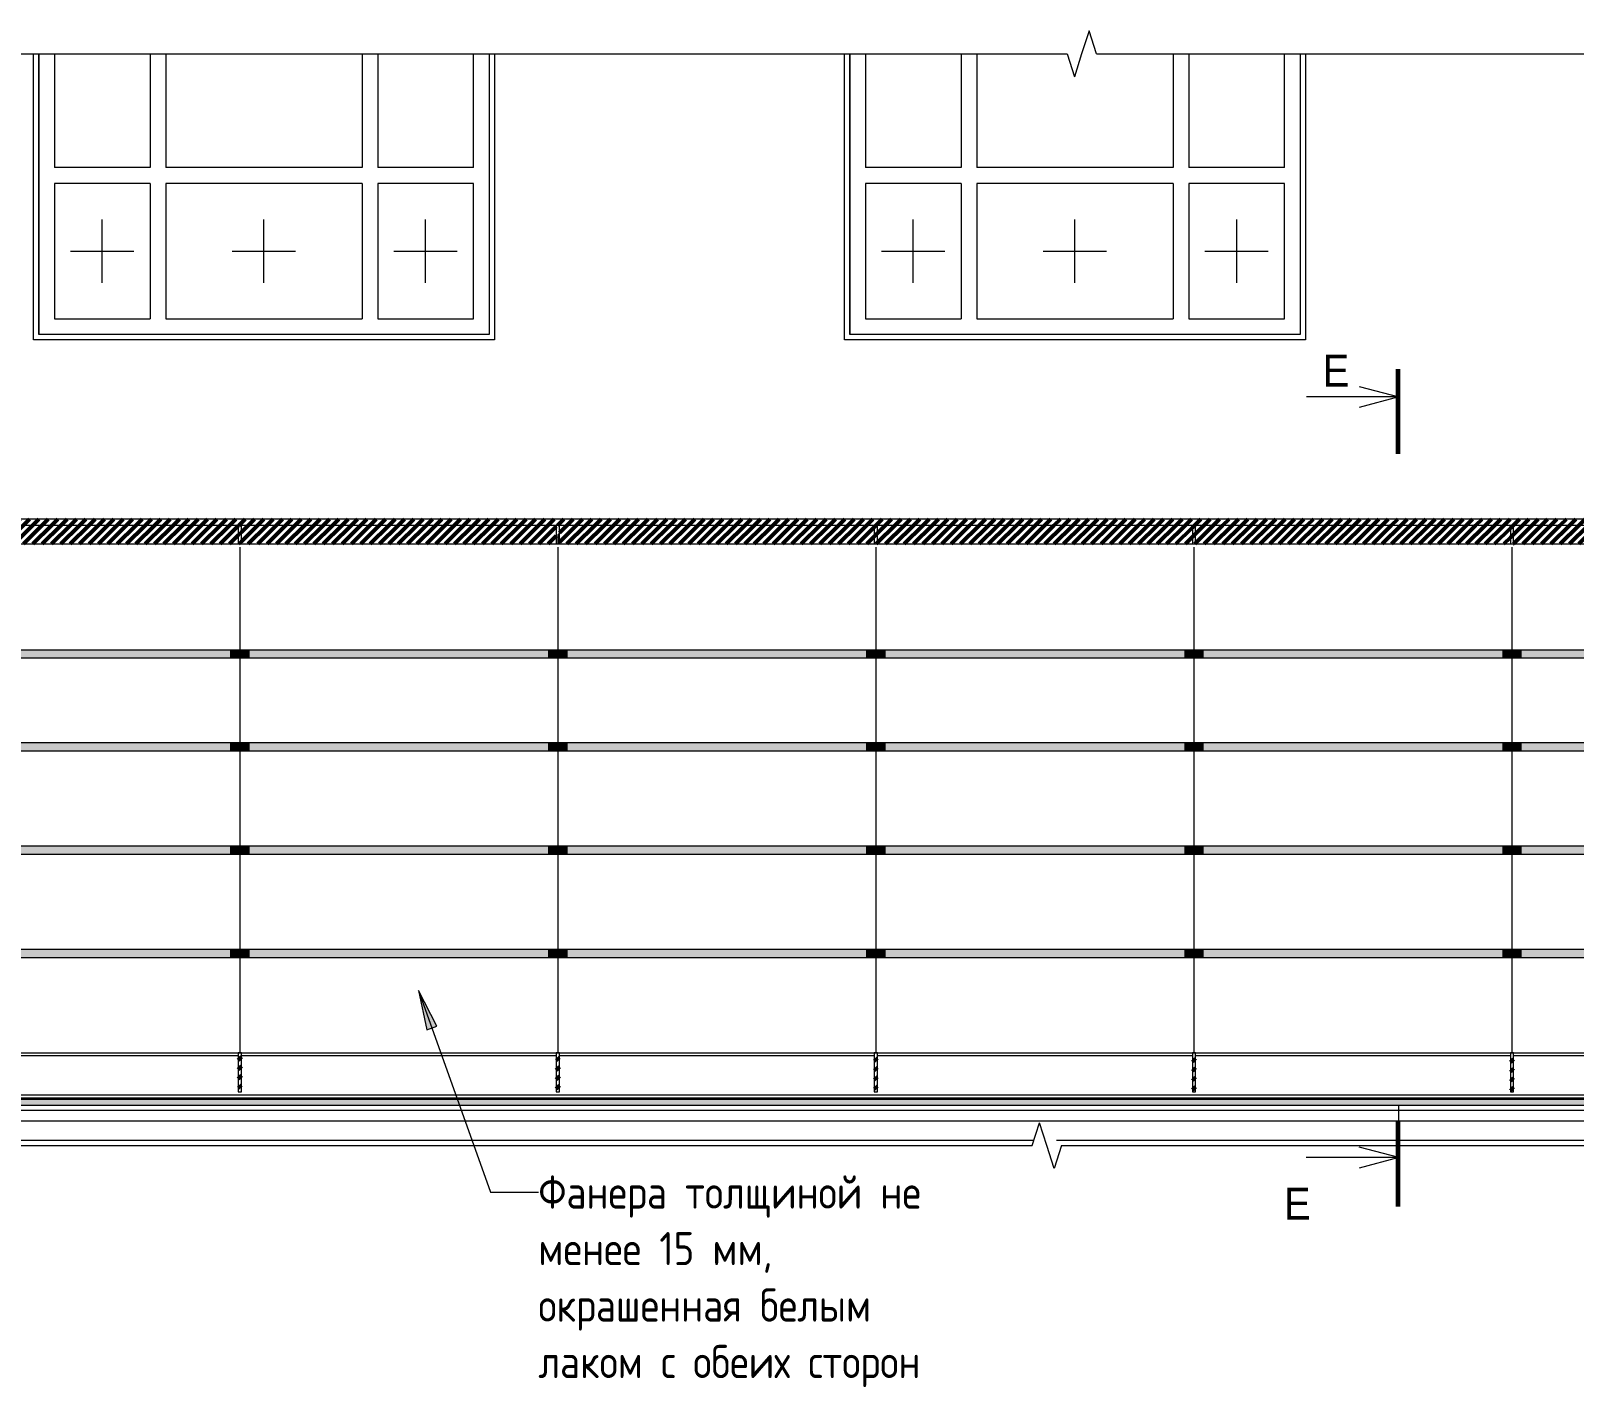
# Model space of a CAD drawing. Header units: millimetres. Extents: x 706 to 61221, y -16940 to 17865.
# Drawn here: x 45450 to 51273, y -4001 to 1116 of the extents above; entities that cross this region are included whole.
import ezdxf

# ---------------------------------------------------------------- set-up
doc = ezdxf.new("R2010")
doc.units = ezdxf.units.MM
doc.linetypes.add('ADSK_Штриховая_ш2 п1', pattern=[3, 2, -1])
for name, color, linetype, lineweight in [('Аннотация', 7, 'Continuous', 20), ('Окна', 7, 'Continuous', 9), ('Окна открывание', 7, 'ADSK_Штриховая_ш2 п1', 9), ('Перекрытие', 7, 'Continuous', 20), ('Стены внутренние', 7, 'Continuous', 20), ('Стены наружные', 7, 'Continuous', 20), ('Узлы', 7, 'Continuous', 20)]:
    doc.layers.add(name, color=color, linetype=linetype, lineweight=lineweight)
doc.layers.add('Линии', color=7, linetype='Continuous', lineweight=9, true_color=0x00a600)
doc.styles.add('Arial', font='arial.ttf', dxfattribs={"width": 0.9, "height": 120})
doc.styles.add('GOST Common_7', font='GOST_Common.ttf', dxfattribs={"width": 0.9, "height": 125})
pattern_1 = [(45, (48351.84, 7590), (-17.67767, 17.67767), [])]

# ---------------------------------------------------------------- blocks, each defined once
blk = doc.blocks.new('окно трехпол с фрамугой - 1700-2240_h___нов_ ок-11-2160953-П-6')
at = {"layer": 'Окна'}
for p, q in [((31127.5, 1029.3), (31127.5, -30)), ((31127.5, -30), (31127.5, 1029.3)), ((31187.5, 1029.3), (31187.5, 600)), ((31547.5, 1029.3), (31547.5, 600)), ((31607.5, 1029.3), (31607.5, 600)), ((32347.5, 1029.3), (32347.5, 600)), ((32407.5, 1029.3), (32407.5, 600)), ((32767.5, 600), (32767.5, 1029.3)), ((32827.5, 1029.3), (32827.5, -30)), ((32827.5, 1029.3), (32827.5, -30)), ((31547.5, 600), (31187.5, 600)), ((32347.5, 600), (31607.5, 600)), ((32767.5, 600), (32407.5, 600)), ((31187.5, 540), (31187.5, 30)), ((31547.5, 540), (31187.5, 540)), ((31547.5, 540), (31547.5, 30)), ((31607.5, 540), (31607.5, 30)), ((32347.5, 540), (31607.5, 540)), ((32347.5, 540), (32347.5, 30)), ((32407.5, 540), (32407.5, 30)), ((32767.5, 540), (32407.5, 540)), ((32767.5, 30), (32767.5, 540)), ((31187.5, 30), (31547.5, 30)), ((31607.5, 30), (32347.5, 30)), ((32407.5, 30), (32767.5, 30)), ((32827.5, -30), (31127.5, -30)), ((32827.5, -30), (31127.5, -30))]:
    blk.add_line(p, q, dxfattribs=at)
at = {"layer": 'Окна открывание'}
for p, q in [((31367.5, 165), (31367.5, 405)), ((31977.5, 165), (31977.5, 405)), ((32587.5, 165), (32587.5, 405)), ((31247.5, 285), (31487.5, 285)), ((31857.5, 285), (32097.5, 285)), ((32467.5, 285), (32707.5, 285))]:
    blk.add_line(p, q, dxfattribs=at)
blk = doc.blocks.new('окно трехпол с фрамугой - 1700-2240_h___нов_ ок43_противопож-6940656-П-6')
at = {"layer": 'Окна'}
for p, q in [((28067.5, 1029.3), (28067.5, -30)), ((28067.5, -30), (28067.5, 1029.3)), ((28127.5, 1029.3), (28127.5, 600)), ((28487.5, 1029.3), (28487.5, 600)), ((28547.5, 1029.3), (28547.5, 600)), ((29287.5, 1029.3), (29287.5, 600)), ((29347.5, 1029.3), (29347.5, 600)), ((29707.5, 600), (29707.5, 1029.3)), ((29767.5, 1029.3), (29767.5, -30)), ((29767.5, 1029.3), (29767.5, -30)), ((28487.5, 600), (28127.5, 600)), ((29287.5, 600), (28547.5, 600)), ((29707.5, 600), (29347.5, 600)), ((28127.5, 540), (28127.5, 30)), ((28487.5, 540), (28127.5, 540)), ((28487.5, 540), (28487.5, 30)), ((28547.5, 540), (28547.5, 30)), ((29287.5, 540), (28547.5, 540)), ((29287.5, 540), (29287.5, 30)), ((29347.5, 540), (29347.5, 30)), ((29707.5, 540), (29347.5, 540)), ((29707.5, 30), (29707.5, 540)), ((28127.5, 30), (28487.5, 30)), ((28547.5, 30), (29287.5, 30)), ((29347.5, 30), (29707.5, 30)), ((29767.5, -30), (28067.5, -30)), ((29767.5, -30), (28067.5, -30))]:
    blk.add_line(p, q, dxfattribs=at)
at = {"layer": 'Окна открывание'}
for p, q in [((28307.5, 165), (28307.5, 405)), ((28917.5, 165), (28917.5, 405)), ((29527.5, 165), (29527.5, 405)), ((28187.5, 285), (28427.5, 285)), ((28797.5, 285), (29037.5, 285)), ((29407.5, 285), (29647.5, 285))]:
    blk.add_line(p, q, dxfattribs=at)
blk = doc.blocks.new('ADSK_Обрыв_Линия - По умолчанию-5872681-П-6')
at = {"layer": 'Узлы'}
for p, q in [((20102.5, 1029.3), (31947.5, 1029.3)), ((32058.8, 1029.3), (43658.8, 1029.3))]:
    blk.add_line(p, q, dxfattribs=at)
blk = doc.blocks.new('ADSK_Обрыв_Линия - По умолчанию-5872857-П-6')
at = {"layer": 'Узлы'}
for p, q in [((20082.5, -3090), (31815.7, -3090)), ((31927, -3090), (43658.8, -3090))]:
    blk.add_line(p, q, dxfattribs=at)

msp = doc.modelspace()

# ---------------------------------------------------------------- hatches: boundary and pattern name
at = {"layer": 'Аннотация', "lineweight": 9}
msp.add_hatch(color=256, dxfattribs=at).paths.add_polyline_path([(46912.301, -2505.048), (46944.127, -2652.957), (46981.324, -2639.68)])
at = {"layer": 'Перекрытие', "lineweight": 9}
h = msp.add_hatch(dxfattribs=at)
h.set_pattern_fill('FP_20', color=256, style=0, pattern_type=2)
h.set_pattern_definition([(0, (48351.84, 7590), (0, 62.475), []), (315, (48351.84, 7590), (62.475, 0.00071), [88.353, -88.353]), (45, (48351.84, 7590), (62.475, 0.00071), [88.353, -88.353])])
h.paths.add_polyline_path([(57122.978, -2938), (60762.294, -2938), (60761.925, -2914), (37475.569, -2914), (37475.569, -2938), (55583.357, -2938)])
at = {"layer": 'Узлы', "lineweight": 50, "true_color": 0xc29f78}
h = msp.add_hatch(dxfattribs=at)
h.set_pattern_fill('FP_23', color=33, style=0, pattern_type=2)
h.set_pattern_definition(pattern_1)
h.paths.add_polyline_path([(41430.569, -750), (60049.293, -750), (60049.064, -726), (41430.569, -726)])
h = msp.add_hatch(dxfattribs=at)
h.set_pattern_fill('FP_23', color=33, style=0, pattern_type=2)
h.set_pattern_definition(pattern_1)
h.paths.add_polyline_path([(50964.493, -820), (51032.436, -820), (51032.436, -750), (49844.436, -750), (49844.436, -820), (50194.682, -820)])
h.paths.add_polyline_path([(60017.436, -820), (60017.436, -750), (59444.436, -750), (59444.436, -820)])
h.paths.add_polyline_path([(41726.764, -820), (42632.436, -820), (42632.436, -750), (41444.436, -750), (41444.436, -820)])
h.paths.add_polyline_path([(59432.436, -820), (59432.411, -750), (58244.436, -750), (58244.436, -820), (59432.411, -820)])
h.paths.add_polyline_path([(42644.436, -820), (43832.436, -820), (43832.436, -750), (42644.436, -750)])
h.paths.add_polyline_path([(58232.436, -820), (58232.436, -750), (57044.436, -750), (57044.436, -820), (57892.789, -820)])
h.paths.add_polyline_path([(43844.436, -820), (45032.436, -820), (45032.436, -750), (43844.436, -750)])
h.paths.add_polyline_path([(57032.436, -820), (57032.436, -750), (55844.436, -750), (55844.436, -820), (56353.168, -820)])
h.paths.add_polyline_path([(45044.436, -820), (46232.436, -820), (46232.436, -750), (45044.436, -750)])
h.paths.add_polyline_path([(55832.436, -820), (55832.436, -750), (54644.436, -750), (54644.436, -820), (55583.357, -820)])
h.paths.add_polyline_path([(46244.436, -820), (47432.436, -820), (47432.436, -750), (46244.436, -750)])
h.paths.add_polyline_path([(54632.436, -820), (54632.436, -750), (53444.436, -750), (53444.436, -820), (54043.736, -820)])
h.paths.add_polyline_path([(47444.436, -820), (48632.436, -820), (48632.436, -750), (47444.436, -750)])
h.paths.add_polyline_path([(53432.436, -820), (53432.436, -750), (52244.436, -750), (52244.436, -820), (53273.925, -820)])
h.paths.add_polyline_path([(48644.436, -820), (49832.436, -820), (49832.436, -750), (48644.436, -750)])
h.paths.add_polyline_path([(52232.436, -820), (52232.436, -750), (51044.436, -750), (51044.436, -820), (51734.304, -820)])
h = msp.add_hatch(dxfattribs=at)
h.set_pattern_fill('FP_23', color=33, style=0, pattern_type=2)
h.set_pattern_definition(pattern_1)
h.paths.add_polyline_path([(46244.436, -820), (46244.436, -750), (46232.436, -750), (46232.436, -820)])
at = {"layer": 'Узлы', "lineweight": 9}
h = msp.add_hatch(dxfattribs=at)
h.set_pattern_fill('FP_24', color=256, style=0, pattern_type=2)
h.set_pattern_definition([(45, (48351.84, 7590), (0, 317.4994), [33.676, -190.83]), (0, (48375.65, 7613.81), (158.75, 158.75), [79.375, -238.125]), (315, (48455.03, 7613.81), (317.4994, 0), [33.676, -190.83]), (225, (48478.84, 7590), (0, -317.4994), [33.676, -190.83]), (0, (48375.65, 7566.19), (158.75, 158.75), [79.375, -238.125]), (315, (48351.84, 7590), (317.4994, 0), [33.676, -190.83]), (90, (48550.28, 7550.31), (-158.75, 158.75), [79.375, -238.125]), (45, (48550.28, 7629.69), (0, 317.4994), [33.676, -190.83]), (45, (48574.1, 7526.5), (0, 317.4994), [33.676, -190.83]), (90, (48597.9, 7550.31), (-158.75, 158.75), [79.375, -238.125]), (315, (48550.28, 7550.31), (317.4994, 0), [33.676, -190.83]), (315, (48574.1, 7653.5), (317.4994, 0), [33.676, -190.83])])
h.paths.add_polyline_path([(47432.436, -820), (47444.436, -820), (47444.436, -750), (47432.436, -750)])
at = {"layer": 'Узлы', "lineweight": 50, "true_color": 0xc29f78}
h = msp.add_hatch(dxfattribs=at)
h.set_pattern_fill('FP_23', color=33, style=0, pattern_type=2)
h.set_pattern_definition(pattern_1)
h.paths.add_polyline_path([(48632.436, -820), (48644.436, -820), (48644.436, -750), (48632.436, -750)])
h = msp.add_hatch(dxfattribs=at)
h.set_pattern_fill('FP_23', color=33, style=0, pattern_type=2)
h.set_pattern_definition(pattern_1)
h.paths.add_polyline_path([(49844.436, -820), (49844.436, -750), (49832.436, -750), (49832.436, -820)])
h = msp.add_hatch(dxfattribs=at)
h.set_pattern_fill('FP_23', color=33, style=0, pattern_type=2)
h.set_pattern_definition(pattern_1)
h.paths.add_polyline_path([(51044.436, -820), (51044.436, -750), (51032.436, -750), (51032.436, -820)])
at = {"layer": 'Узлы'}
h = msp.add_hatch(color=256, dxfattribs=at)
h.paths.add_polyline_path([(49873.436, -1250), (51003.436, -1250), (51003.436, -1220), (49873.436, -1220)])
h.paths.add_polyline_path([(41726.764, -1250), (42603.436, -1250), (42603.436, -1220), (41473.436, -1220), (41473.436, -1250)])
h.paths.add_polyline_path([(60023.436, -1250), (60023.436, -1220), (59473.436, -1220), (59473.436, -1250)])
h.paths.add_polyline_path([(59403.436, -1250), (59403.436, -1220), (58273.436, -1220), (58273.436, -1250), (58662.6, -1250)])
h.paths.add_polyline_path([(42673.436, -1250), (43803.436, -1250), (43803.436, -1220), (42673.436, -1220)])
h.paths.add_polyline_path([(58203.436, -1250), (58203.436, -1220), (57073.436, -1220), (57073.436, -1250), (57122.978, -1250)])
h.paths.add_polyline_path([(43873.436, -1250), (45003.436, -1250), (45003.436, -1220), (43873.436, -1220)])
h.paths.add_polyline_path([(57003.436, -1250), (57003.436, -1220), (55873.436, -1220), (55873.436, -1250)])
h.paths.add_polyline_path([(55803.436, -1250), (55803.436, -1220), (54673.436, -1220), (54673.436, -1250), (55583.357, -1250)])
h.paths.add_polyline_path([(45073.436, -1250), (46203.436, -1250), (46203.436, -1220), (45073.436, -1220)])
h.paths.add_polyline_path([(54288.924, -1250), (54603.436, -1250), (54603.436, -1220), (53473.436, -1220), (53473.436, -1250)])
h.paths.add_polyline_path([(46273.436, -1250), (47403.436, -1250), (47403.436, -1220), (46273.436, -1220), (46273.436, -1244.288)])
h.paths.add_polyline_path([(53403.436, -1250), (53403.436, -1220), (52273.436, -1220), (52273.436, -1250), (52504.114, -1250)])
h.paths.add_polyline_path([(47473.436, -1250), (48603.436, -1250), (48603.436, -1220), (47473.436, -1220)])
h.paths.add_polyline_path([(48673.436, -1250), (49803.436, -1250), (49803.436, -1220), (48673.436, -1220)])
h.paths.add_polyline_path([(52203.436, -1250), (52203.436, -1220), (51073.436, -1220), (51073.436, -1250)])
at = {"layer": 'Узлы', "true_color": 0xffffff}
for points in [[(46273.436, -1250), (46273.436, -1220), (46203.436, -1220), (46203.436, -1250), (46254.369, -1250)], [(47473.436, -1250), (47473.436, -1220), (47403.436, -1220), (47403.436, -1250)], [(48673.436, -1250), (48673.436, -1220), (48603.436, -1220), (48603.436, -1250)], [(49873.436, -1250), (49873.436, -1220), (49803.436, -1220), (49803.436, -1250)], [(51073.436, -1250), (51073.436, -1220), (51003.436, -1220), (51003.436, -1250)], [(46273.436, -1600), (46273.436, -1570), (46203.436, -1570), (46203.436, -1600)], [(47473.436, -1600), (47473.436, -1570), (47403.436, -1570), (47403.436, -1600)], [(48673.436, -1600), (48673.436, -1570), (48603.436, -1570), (48603.436, -1600)], [(49803.436, -1600), (49873.436, -1600), (49873.436, -1570), (49803.436, -1570)], [(51073.436, -1600), (51073.436, -1570), (51003.436, -1570), (51003.436, -1600)], [(46273.436, -1990), (46273.436, -1960), (46203.436, -1960), (46203.436, -1990)], [(47403.436, -1990), (47473.436, -1990), (47473.436, -1960), (47403.436, -1960)], [(48673.436, -1990), (48673.436, -1960), (48603.436, -1960), (48603.436, -1990)], [(49873.436, -1990), (49873.436, -1960), (49803.436, -1960), (49803.436, -1990)], [(51073.436, -1990), (51073.436, -1960), (51003.436, -1960), (51003.436, -1990)], [(46273.436, -2380), (46273.436, -2350), (46203.436, -2350), (46203.436, -2380)], [(47473.436, -2380), (47473.436, -2350), (47403.436, -2350), (47403.436, -2380)], [(48673.436, -2380), (48673.436, -2350), (48603.436, -2350), (48603.436, -2380)], [(49873.436, -2380), (49873.436, -2350), (49803.436, -2350), (49803.436, -2380)], [(51073.436, -2380), (51073.436, -2350), (51003.436, -2350), (51003.436, -2380)]]:
    msp.add_hatch(color=7, dxfattribs=at).paths.add_polyline_path(points)
at = {"layer": 'Узлы'}
h = msp.add_hatch(color=256, dxfattribs=at)
h.paths.add_polyline_path([(51003.436, -1600), (51003.436, -1570), (49873.436, -1570), (49873.436, -1600)])
h.paths.add_polyline_path([(41726.764, -1600), (42603.436, -1600), (42603.436, -1570), (41473.436, -1570), (41473.436, -1600)])
h.paths.add_polyline_path([(60023.436, -1600), (60049.293, -1600), (60049.293, -1570), (59473.436, -1570), (59473.436, -1600)])
h.paths.add_polyline_path([(42673.436, -1600), (43803.436, -1600), (43803.436, -1570), (42673.436, -1570)])
h.paths.add_polyline_path([(59403.436, -1600), (59403.436, -1570), (58273.436, -1570), (58273.436, -1600), (58662.6, -1600)])
h.paths.add_polyline_path([(58203.436, -1600), (58203.436, -1570), (57073.436, -1570), (57073.436, -1600), (57122.978, -1600)])
h.paths.add_polyline_path([(55583.357, -1600), (55803.436, -1600), (55803.436, -1570), (54673.436, -1570), (54673.436, -1600), (55464.131, -1600)])
h.paths.add_polyline_path([(43873.436, -1600), (45003.436, -1600), (45003.436, -1570), (43873.436, -1570)])
h.paths.add_polyline_path([(57003.436, -1600), (57003.436, -1570), (55873.436, -1570), (55873.436, -1600)])
h.paths.add_polyline_path([(45073.436, -1600), (46203.436, -1600), (46203.436, -1570), (45073.436, -1570)])
h.paths.add_polyline_path([(46273.436, -1600), (47403.436, -1600), (47403.436, -1570), (46273.436, -1570)])
h.paths.add_polyline_path([(54603.436, -1600), (54603.436, -1570), (53473.436, -1570), (53473.436, -1600)])
h.paths.add_polyline_path([(53403.436, -1600), (53403.436, -1570), (52273.436, -1570), (52273.436, -1600), (52504.114, -1600)])
h.paths.add_polyline_path([(47473.436, -1600), (48603.436, -1600), (48603.436, -1570), (47473.436, -1570)])
h.paths.add_polyline_path([(48673.436, -1600), (49803.436, -1600), (49803.436, -1570), (48673.436, -1570)])
h.paths.add_polyline_path([(52203.436, -1600), (52203.436, -1570), (51073.436, -1570), (51073.436, -1600)])
h = msp.add_hatch(color=256, dxfattribs=at)
h.paths.add_polyline_path([(41473.436, -1990), (42603.436, -1990), (42603.436, -1960), (41473.436, -1960)])
h.paths.add_polyline_path([(60023.436, -1990), (60049.293, -1990), (60049.293, -1960), (59473.436, -1960), (59473.436, -1990)])
h.paths.add_polyline_path([(42673.436, -1990), (43803.436, -1990), (43803.436, -1960), (42673.436, -1960)])
h.paths.add_polyline_path([(59403.436, -1990), (59403.436, -1960), (58273.436, -1960), (58273.436, -1990), (58662.6, -1990)])
h.paths.add_polyline_path([(58203.436, -1990), (58203.436, -1960), (57073.436, -1960), (57073.436, -1990), (57122.978, -1990)])
h.paths.add_polyline_path([(43873.436, -1990), (45003.436, -1990), (45003.436, -1960), (43873.436, -1960), (43873.436, -1963.34)])
h.paths.add_polyline_path([(56773.647, -1990), (57003.436, -1990), (57003.436, -1960), (55873.436, -1960), (55873.436, -1990)])
h.paths.add_polyline_path([(55803.436, -1990), (55803.436, -1960), (54673.436, -1960), (54673.436, -1990), (55583.357, -1990)])
h.paths.add_polyline_path([(45073.436, -1990), (46203.436, -1990), (46203.436, -1960), (45073.436, -1960)])
h.paths.add_polyline_path([(46273.436, -1990), (47403.436, -1990), (47403.436, -1960), (46273.436, -1960)])
h.paths.add_polyline_path([(54603.436, -1990), (54603.436, -1960), (53473.436, -1960), (53473.436, -1990)])
h.paths.add_polyline_path([(53403.436, -1990), (53403.436, -1960), (52273.436, -1960), (52273.436, -1990), (52504.114, -1990)])
h.paths.add_polyline_path([(47473.436, -1990), (48603.436, -1990), (48603.436, -1960), (47473.436, -1960)])
h.paths.add_polyline_path([(48673.436, -1990), (49803.436, -1990), (49803.436, -1960), (48673.436, -1960)])
h.paths.add_polyline_path([(52203.436, -1990), (52203.436, -1960), (51073.436, -1960), (51073.436, -1990)])
h.paths.add_polyline_path([(49873.436, -1990), (51003.436, -1990), (51003.436, -1960), (49873.436, -1960)])
h = msp.add_hatch(color=256, dxfattribs=at)
h.paths.add_polyline_path([(41473.436, -2380), (42603.436, -2380), (42603.436, -2350), (41473.436, -2350)])
h.paths.add_polyline_path([(60023.436, -2380), (60049.293, -2380), (60049.293, -2350), (59473.436, -2350), (59473.436, -2380)])
h.paths.add_polyline_path([(59403.436, -2380), (59403.436, -2350), (58273.436, -2350), (58273.436, -2380), (58662.6, -2380)])
h.paths.add_polyline_path([(57122.978, -2380), (58203.436, -2380), (58203.436, -2350), (57073.436, -2350), (57073.436, -2380)])
h.paths.add_polyline_path([(42673.436, -2380), (43803.436, -2380), (43803.436, -2350), (42673.436, -2350)])
h.paths.add_polyline_path([(43873.436, -2380), (45003.436, -2380), (45003.436, -2350), (43873.436, -2350)])
h.paths.add_polyline_path([(45073.436, -2380), (46203.436, -2380), (46203.436, -2350), (45073.436, -2350)])
h.paths.add_polyline_path([(57003.436, -2380), (57003.436, -2350), (55873.436, -2350), (55873.436, -2380)])
h.paths.add_polyline_path([(55803.436, -2380), (55803.436, -2350), (54673.436, -2350), (54673.436, -2380), (55583.357, -2380)])
h.paths.add_polyline_path([(46273.436, -2380), (47403.436, -2380), (47403.436, -2350), (46273.436, -2350)])
h.paths.add_polyline_path([(54603.436, -2380), (54603.436, -2350), (53473.436, -2350), (53473.436, -2380)])
h.paths.add_polyline_path([(47473.436, -2380), (48603.436, -2380), (48603.436, -2350), (47473.436, -2350)])
h.paths.add_polyline_path([(48673.436, -2380), (49803.436, -2380), (49803.436, -2350), (48673.436, -2350)])
h.paths.add_polyline_path([(53403.436, -2380), (53403.436, -2350), (52273.436, -2350), (52273.436, -2380), (52504.114, -2380)])
h.paths.add_polyline_path([(52203.436, -2380), (52203.436, -2350), (51073.436, -2350), (51073.436, -2380)])
h.paths.add_polyline_path([(49873.436, -2380), (51003.436, -2380), (51003.436, -2350), (49873.436, -2350)])
at = {"layer": 'Узлы', "lineweight": 50, "true_color": 0xc29f78}
h = msp.add_hatch(dxfattribs=at)
h.set_pattern_fill('FP_23', color=33, style=0, pattern_type=2)
h.set_pattern_definition(pattern_1)
h.paths.add_polyline_path([(46244.436, -2887.366), (46244.436, -2740), (46232.436, -2740), (46232.436, -2887.366)])
h = msp.add_hatch(dxfattribs=at)
h.set_pattern_fill('FP_23', color=33, style=0, pattern_type=2)
h.set_pattern_definition(pattern_1)
h.paths.add_polyline_path([(47444.436, -2887.366), (47444.436, -2740), (47432.436, -2740), (47432.436, -2887.366)])
h = msp.add_hatch(dxfattribs=at)
h.set_pattern_fill('FP_23', color=33, style=0, pattern_type=2)
h.set_pattern_definition(pattern_1)
h.paths.add_polyline_path([(48644.436, -2887.366), (48644.436, -2740), (48632.436, -2740), (48632.436, -2887.366)])
h = msp.add_hatch(dxfattribs=at)
h.set_pattern_fill('FP_23', color=33, style=0, pattern_type=2)
h.set_pattern_definition(pattern_1)
h.paths.add_polyline_path([(49832.436, -2887.366), (49844.436, -2887.366), (49844.436, -2740), (49832.436, -2740), (49832.436, -2750)])
h = msp.add_hatch(dxfattribs=at)
h.set_pattern_fill('FP_23', color=33, style=0, pattern_type=2)
h.set_pattern_definition(pattern_1)
h.paths.add_polyline_path([(51044.436, -2887.366), (51044.436, -2740), (51032.436, -2740), (51032.436, -2887.366)])

# ---------------------------------------------------------------- linework, layer by layer
at = {"layer": 'Аннотация'}
for p, q in [((49442.797, 1115.975), (49414.643, 1029.325)), ((49442.797, 1115.975), (49414.643, 1029.325)), ((49470.952, 1029.325), (49442.797, 1115.975)), ((49470.952, 1029.325), (49442.797, 1115.975)), ((49359.643, 1029.325), (49387.143, 942.722)), ((49359.643, 1029.325), (49387.143, 942.722)), ((49414.643, 1029.325), (49387.143, 942.722)), ((50611.57, -463.133), (50611.57, -164.222)), ((50461.57, -225.266), (50611.57, -265.266)), ((50611.57, -265.266), (50262.97, -265.266)), ((50611.57, -265.266), (50461.57, -305.266)), ((50611.57, -3236.306), (50611.57, -2938)), ((49227.783, -3090), (49255.283, -3003.397)), ((49227.783, -3090), (49255.283, -3003.397)), ((49282.783, -3090), (49255.283, -3003.397)), ((49310.938, -3176.65), (49282.783, -3090)), ((49310.938, -3176.65), (49282.783, -3090)), ((49339.092, -3090), (49310.938, -3176.65)), ((49339.092, -3090), (49310.938, -3176.65)), ((50611.57, -3135.262), (50261.929, -3135.262)), ((50611.57, -3135.262), (50461.57, -3095.262)), ((50611.57, -3135.262), (50461.57, -3175.262))]:
    msp.add_line(p, q, dxfattribs=at)
at = {"layer": 'Аннотация', "lineweight": 9}
for p, q in [((46912.301, -2505.048), (46944.127, -2652.957)), ((46981.324, -2639.68), (46912.301, -2505.048)), ((46912.301, -2505.048), (47183.699, -3265.408)), ((46944.127, -2652.957), (46981.324, -2639.68)), ((47183.699, -3265.408), (47364.925, -3265.408))]:
    msp.add_line(p, q, dxfattribs=at)
at = {"layer": 'Линии', "color": 7, "lineweight": 60}
for p, q in [((50607.407, -159.89), (50607.407, -479.89)), ((50607.407, -2999.89), (50607.407, -3319.89))]:
    msp.add_line(p, q, dxfattribs=at)
at = {"layer": 'Линии', "color": 7}
for p, q in [((60049.293, -726), (41430.569, -726)), ((46232.436, -750), (45044.436, -750)), ((46244.436, -750), (46232.436, -750)), ((46232.436, -750), (46232.436, -820)), ((47432.436, -750), (46244.436, -750)), ((46244.436, -820), (46244.436, -750)), ((47444.436, -750), (47432.436, -750)), ((47432.436, -750), (47432.436, -820)), ((48632.436, -750), (47444.436, -750)), ((47444.436, -820), (47444.436, -750)), ((48644.436, -750), (48632.436, -750)), ((48632.436, -750), (48632.436, -820)), ((49832.436, -750), (48644.436, -750)), ((48644.436, -820), (48644.436, -750)), ((49844.436, -750), (49832.436, -750)), ((49832.436, -750), (49832.436, -820)), ((51032.436, -750), (49844.436, -750)), ((49844.436, -820), (49844.436, -750)), ((51044.436, -750), (51032.436, -750)), ((51032.436, -750), (51032.436, -820)), ((52232.436, -750), (51044.436, -750)), ((51044.436, -820), (51044.436, -750)), ((45044.436, -820), (46232.436, -820)), ((46232.436, -820), (46244.436, -820)), ((46238.436, -832), (46238.436, -2740)), ((46244.436, -820), (47432.436, -820)), ((47432.436, -820), (47444.436, -820)), ((47438.436, -832), (47438.436, -2740)), ((47444.436, -820), (48632.436, -820)), ((48632.436, -820), (48644.436, -820)), ((48638.436, -832), (48638.436, -2740)), ((48644.436, -820), (49832.436, -820)), ((49832.436, -820), (49844.436, -820)), ((49838.436, -832), (49838.436, -2740)), ((49844.436, -820), (51032.436, -820)), ((51032.436, -820), (51044.436, -820)), ((51038.436, -832), (51038.436, -2740)), ((51044.436, -820), (52232.436, -820)), ((46203.436, -1220), (45073.436, -1220)), ((46273.436, -1220), (46203.436, -1220)), ((46203.436, -1220), (46203.436, -1250)), ((47403.436, -1220), (46273.436, -1220)), ((46273.436, -1250), (46273.436, -1220)), ((47473.436, -1220), (47403.436, -1220)), ((47403.436, -1220), (47403.436, -1250)), ((48603.436, -1220), (47473.436, -1220)), ((47473.436, -1250), (47473.436, -1220)), ((48673.436, -1220), (48603.436, -1220)), ((48603.436, -1220), (48603.436, -1250)), ((49803.436, -1220), (48673.436, -1220)), ((48673.436, -1250), (48673.436, -1220)), ((49873.436, -1220), (49803.436, -1220)), ((49803.436, -1220), (49803.436, -1250)), ((51003.436, -1220), (49873.436, -1220)), ((49873.436, -1250), (49873.436, -1220)), ((51073.436, -1220), (51003.436, -1220)), ((51003.436, -1220), (51003.436, -1250)), ((52203.436, -1220), (51073.436, -1220)), ((51073.436, -1250), (51073.436, -1220)), ((45073.436, -1250), (46203.436, -1250)), ((46203.436, -1250), (46273.436, -1250)), ((46273.436, -1250), (47403.436, -1250)), ((47403.436, -1250), (47473.436, -1250)), ((47473.436, -1250), (48603.436, -1250)), ((48603.436, -1250), (48673.436, -1250)), ((48673.436, -1250), (49803.436, -1250)), ((49803.436, -1250), (49873.436, -1250)), ((49873.436, -1250), (51003.436, -1250)), ((51003.436, -1250), (51073.436, -1250)), ((51073.436, -1250), (52203.436, -1250)), ((46203.436, -1570), (45073.436, -1570)), ((46273.436, -1570), (46203.436, -1570)), ((46203.436, -1570), (46203.436, -1600)), ((47403.436, -1570), (46273.436, -1570)), ((46273.436, -1600), (46273.436, -1570)), ((47473.436, -1570), (47403.436, -1570)), ((47403.436, -1570), (47403.436, -1600)), ((48603.436, -1570), (47473.436, -1570)), ((47473.436, -1600), (47473.436, -1570)), ((48673.436, -1570), (48603.436, -1570)), ((48603.436, -1570), (48603.436, -1600)), ((49803.436, -1570), (48673.436, -1570)), ((48673.436, -1600), (48673.436, -1570)), ((49873.436, -1570), (49803.436, -1570)), ((49803.436, -1570), (49803.436, -1600)), ((51003.436, -1570), (49873.436, -1570)), ((49873.436, -1600), (49873.436, -1570)), ((51073.436, -1570), (51003.436, -1570)), ((51003.436, -1570), (51003.436, -1600)), ((52203.436, -1570), (51073.436, -1570)), ((51073.436, -1600), (51073.436, -1570)), ((45073.436, -1600), (46203.436, -1600)), ((46203.436, -1600), (46273.436, -1600)), ((46273.436, -1600), (47403.436, -1600)), ((47403.436, -1600), (47473.436, -1600)), ((47473.436, -1600), (48603.436, -1600)), ((48603.436, -1600), (48673.436, -1600)), ((48673.436, -1600), (49803.436, -1600)), ((49803.436, -1600), (49873.436, -1600)), ((49873.436, -1600), (51003.436, -1600)), ((51003.436, -1600), (51073.436, -1600)), ((51073.436, -1600), (52203.436, -1600)), ((46203.436, -1960), (45073.436, -1960)), ((46273.436, -1960), (46203.436, -1960)), ((46203.436, -1960), (46203.436, -1990)), ((47403.436, -1960), (46273.436, -1960)), ((46273.436, -1990), (46273.436, -1960)), ((47473.436, -1960), (47403.436, -1960)), ((47403.436, -1960), (47403.436, -1990)), ((48603.436, -1960), (47473.436, -1960)), ((47473.436, -1990), (47473.436, -1960)), ((48673.436, -1960), (48603.436, -1960)), ((48603.436, -1960), (48603.436, -1990)), ((49803.436, -1960), (48673.436, -1960)), ((48673.436, -1990), (48673.436, -1960)), ((49873.436, -1960), (49803.436, -1960)), ((49803.436, -1960), (49803.436, -1990)), ((51003.436, -1960), (49873.436, -1960)), ((49873.436, -1990), (49873.436, -1960)), ((51073.436, -1960), (51003.436, -1960)), ((51003.436, -1960), (51003.436, -1990)), ((52203.436, -1960), (51073.436, -1960)), ((51073.436, -1990), (51073.436, -1960)), ((45073.436, -1990), (46203.436, -1990)), ((46203.436, -1990), (46273.436, -1990)), ((46273.436, -1990), (47403.436, -1990)), ((47403.436, -1990), (47473.436, -1990)), ((47473.436, -1990), (48603.436, -1990)), ((48603.436, -1990), (48673.436, -1990)), ((48673.436, -1990), (49803.436, -1990)), ((49803.436, -1990), (49873.436, -1990)), ((49873.436, -1990), (51003.436, -1990)), ((51003.436, -1990), (51073.436, -1990)), ((51073.436, -1990), (52203.436, -1990)), ((46203.436, -2350), (45073.436, -2350)), ((45073.436, -2380), (46203.436, -2380)), ((46273.436, -2350), (46203.436, -2350)), ((46203.436, -2350), (46203.436, -2380)), ((46203.436, -2380), (46273.436, -2380)), ((47403.436, -2350), (46273.436, -2350)), ((46273.436, -2380), (46273.436, -2350)), ((46273.436, -2380), (47403.436, -2380)), ((47473.436, -2350), (47403.436, -2350)), ((47403.436, -2350), (47403.436, -2380)), ((47403.436, -2380), (47473.436, -2380)), ((48603.436, -2350), (47473.436, -2350)), ((47473.436, -2380), (47473.436, -2350)), ((47473.436, -2380), (48603.436, -2380)), ((48673.436, -2350), (48603.436, -2350)), ((48603.436, -2350), (48603.436, -2380)), ((48603.436, -2380), (48673.436, -2380)), ((49803.436, -2350), (48673.436, -2350)), ((48673.436, -2380), (48673.436, -2350)), ((48673.436, -2380), (49803.436, -2380)), ((49873.436, -2350), (49803.436, -2350)), ((49803.436, -2350), (49803.436, -2380)), ((49803.436, -2380), (49873.436, -2380)), ((51003.436, -2350), (49873.436, -2350)), ((49873.436, -2380), (49873.436, -2350)), ((49873.436, -2380), (51003.436, -2380)), ((51073.436, -2350), (51003.436, -2350)), ((51003.436, -2350), (51003.436, -2380)), ((51003.436, -2380), (51073.436, -2380)), ((52203.436, -2350), (51073.436, -2350)), ((51073.436, -2380), (51073.436, -2350)), ((51073.436, -2380), (52203.436, -2380)), ((41423.436, -2740), (60023.436, -2740)), ((46244.436, -2740), (46232.436, -2740)), ((46232.436, -2740), (46232.436, -2887.366)), ((46244.436, -2887.366), (46244.436, -2740)), ((47444.436, -2740), (47432.436, -2740)), ((47432.436, -2740), (47432.436, -2887.366)), ((47444.436, -2887.366), (47444.436, -2740)), ((48644.436, -2740), (48632.436, -2740)), ((48632.436, -2740), (48632.436, -2887.366)), ((48644.436, -2887.366), (48644.436, -2740)), ((49844.436, -2740), (49832.436, -2740)), ((49832.436, -2740), (49832.436, -2887.366)), ((49844.436, -2887.366), (49844.436, -2740)), ((51044.436, -2740), (51032.436, -2740)), ((51032.436, -2740), (51032.436, -2887.366)), ((51044.436, -2887.366), (51044.436, -2740)), ((46232.436, -2887.366), (46244.436, -2887.366)), ((47432.436, -2887.366), (47444.436, -2887.366)), ((48632.436, -2887.366), (48644.436, -2887.366)), ((49832.436, -2887.366), (49844.436, -2887.366)), ((51032.436, -2887.366), (51044.436, -2887.366))]:
    msp.add_line(p, q, dxfattribs=at)
at = {"layer": 'Перекрытие', "lineweight": 9}
msp.add_line((60762.294, -2900), (37765.569, -2900), dxfattribs=at)
at = {"layer": 'Перекрытие', "lineweight": 35}
msp.add_line((60762.294, -2914), (37475.569, -2914), dxfattribs=at)
at = {"layer": 'Перекрытие'}
for p, q in [((60762.294, -2938), (37475.569, -2938)), ((60762.294, -2957), (37475.569, -2957)), ((37475.569, -2997), (60122.292, -2997)), ((49234.134, -3070), (37628.069, -3070)), ((60122.292, -3070), (49319.737, -3070))]:
    msp.add_line(p, q, dxfattribs=at)
at = {"layer": 'Стены внутренние'}
for p, q in [((45044.436, -2750), (46232.436, -2750)), ((46244.436, -2750), (47432.436, -2750)), ((47444.436, -2750), (48632.436, -2750)), ((48644.436, -2750), (49832.436, -2750)), ((49844.436, -2750), (51032.436, -2750)), ((51044.436, -2750), (52232.436, -2750))]:
    msp.add_line(p, q, dxfattribs=at)
at = {"layer": 'Стены наружные'}
for p, q in [((45459.643, -50), (45459.643, 1029.325)), ((47199.643, 1029.325), (47199.643, -50)), ((48519.643, -50), (48519.643, 1029.325)), ((50259.643, 1029.325), (50259.643, -50)), ((47199.643, -50), (45459.643, -50)), ((50259.643, -50), (48519.643, -50))]:
    msp.add_line(p, q, dxfattribs=at)

# ---------------------------------------------------------------- block references
at = {"layer": 'Окна'}
for name in ['окно трехпол с фрамугой - 1700-2240_h___нов_ ок43_противопож-6940656-П-6', 'окно трехпол с фрамугой - 1700-2240_h___нов_ ок-11-2160953-П-6']:
    msp.add_blockref(name, (17412.118, 0), dxfattribs=at)
at = {"layer": 'Узлы'}
for name in ['ADSK_Обрыв_Линия - По умолчанию-5872681-П-6', 'ADSK_Обрыв_Линия - По умолчанию-5872857-П-6']:
    msp.add_blockref(name, (17412.118, 0), dxfattribs=at)

# ---------------------------------------------------------------- texts
at = {"layer": 'Аннотация', "lineweight": 9}
for s, insert, char_height, width, attachment_point, line_spacing_factor, style in [('\\pxqc,t4.7625,9.525,14.2875,19.05,23.8125,28.575,33.3375,38.1,42.8625,47.625,52.3875,57.15,61.9125,66.675,71.4375,76.2,80.9625,85.725,90.4875,95.25,100.0125,104.775,109.5375,114.3,119.0625,123.825,128.5875,133.35,138.1125,142.875,147.6375,152.4;{Е}', (50373.998, -166.15), 120, 104.4, 5, 0.936439, 'Arial'), ('\\pxt1.44,2.88,4.32,5.76,7.2,8.64,10.08,11.52,12.96,14.4,15.84,17.28,18.72,20.16,21.6,23.04,24.48,25.92,27.36,28.8,30.24,31.68,33.12,34.56,36,37.44,38.88,40.32,41.76,43.2,44.64,46.08;{Фанера толщиной не менее 15 мм, окрашенная белым лаком с обеих сторон}', (47364.925, -3202.811), 125, 1526.85, 1, 1.022766, 'GOST Common_7'), ('\\pxt4.7625,9.525,14.2875,19.05,23.8125,28.575,33.3375,38.1,42.8625,47.625,52.3875,57.15,61.9125,66.675,71.4375,76.2,80.9625,85.725,90.4875,95.25,100.0125,104.775,109.5375,114.3,119.0625,123.825,128.5875,133.35,138.1125,142.875,147.6375,152.4;{Е}', (50177.998, -3308.999), 120, 104.4, 4, 0.936439, 'Arial')]:
    msp.add_mtext(s, dxfattribs=dict(at, insert=insert, char_height=char_height, width=width, attachment_point=attachment_point, line_spacing_factor=line_spacing_factor, style=style))

doc.saveas('drawing.dxf')
